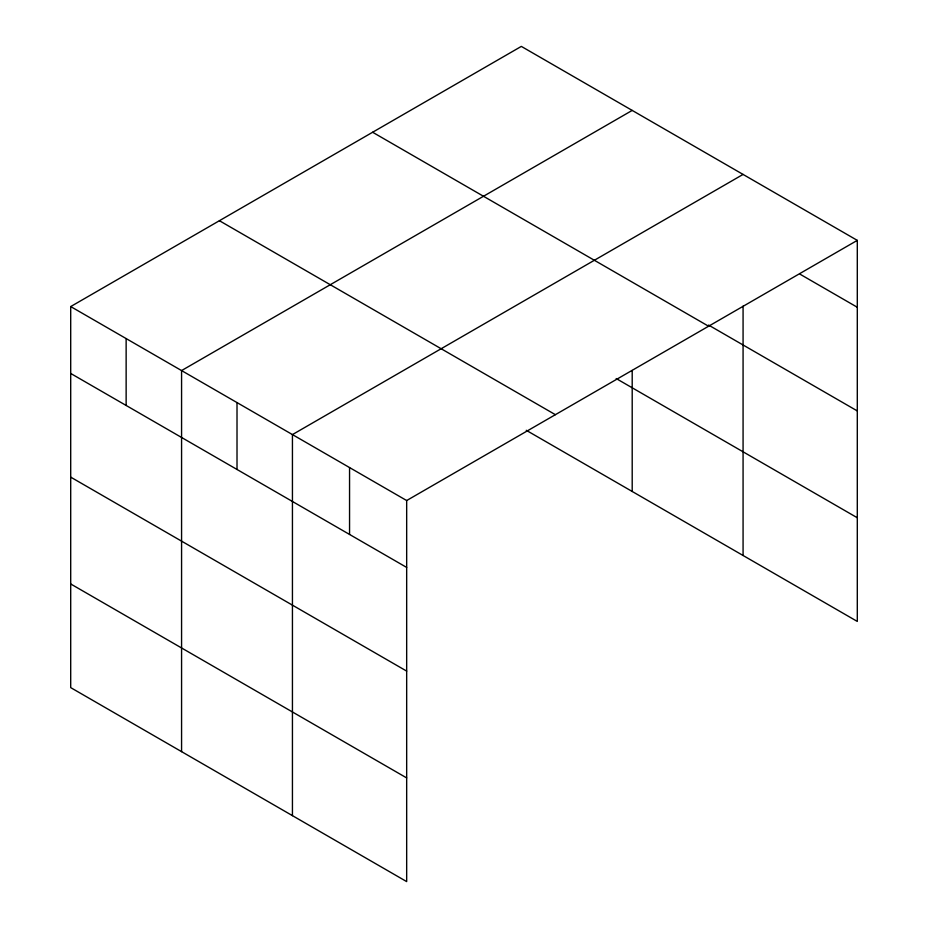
<?xml version="1.0" encoding="UTF-8"?>
<svg xmlns="http://www.w3.org/2000/svg" width="928" height="928" viewBox="0 0 928 928"><rect width="100%" height="100%" fill="white"/><g stroke="black" fill="none" stroke-linecap="round" stroke-linejoin="round"><path stroke-width="1.39" d="M70.702 306.565L406.673 500.54L406.673 881.6L70.702 687.625L70.702 306.565L521.327 46.4L857.298 240.375L857.298 621.435L526.257 430.302M632.2 110.409L181.575 370.574L181.575 751.645M743.073 174.418L292.436 434.594L292.436 815.654M406.673 500.54L857.298 240.375M800.18 274.282L857.298 307.261M708.574 325.067L857.298 410.93M372.627 132.252L708.586 326.227M616.18 378.543L857.298 517.754M219.414 220.713L555.373 414.677M70.702 373.45L406.673 567.426M70.702 477.131L406.673 671.106M70.702 583.956L406.673 777.919M743.073 306.101L743.073 555.478M632.2 370.469L632.2 491.469M349.554 467.561L349.554 534.447M237.011 402.578L237.011 469.475M126.138 338.569L126.138 405.466"/></g></svg>
